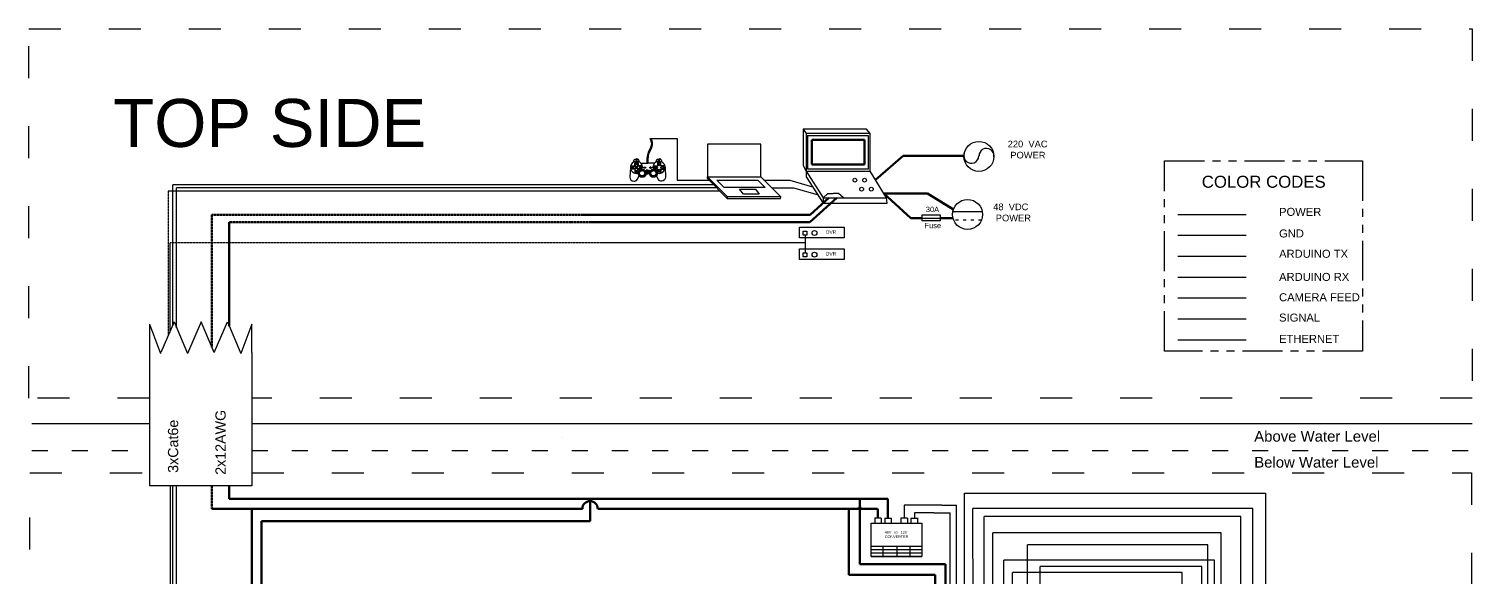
# Model space of a CAD drawing. Header units: inches. Extents: x -323 to 11534, y -531 to 5622.
# Drawn here: x -323 to 5088, y 3565 to 5622 of the extents above; entities that cross this region are included whole.
import ezdxf

# ---------------------------------------------------------------- set-up
doc = ezdxf.new("R2010")
doc.units = ezdxf.units.IN
doc.header["$LTSCALE"] = 5
doc.header["$MEASUREMENT"] = 0
for name, pattern in [('ACAD_ISO02W100', [15, 12, -3]), ('ACAD_ISO03W100', [30, 12, -18]), ('CENTER2', [1.125, 0.75, -0.125, 0.125, -0.125]), ('PHANTOMX2', [5, 2.5, -0.5, 0.5, -0.5, 0.5, -0.5])]:
    doc.linetypes.add(name, pattern=pattern)
for name, color, linetype, lineweight in [('+power', 1, 'Continuous', 53), ('-power', 250, 'Continuous', 140), ('Arduino Rx', 152, 'Continuous', 140), ('Arduino Tx', 30, 'Continuous', 140), ('cad-block.com', 250, 'Continuous', 30), ('Camera feed', 6, 'Continuous', 140), ('Ethernet', 5, 'Continuous', 140), ('Signal', 102, 'Continuous', 140)]:
    doc.layers.add(name, color=color, linetype=linetype, lineweight=lineweight)
doc.layers.add('Layer1', color=7, linetype='Continuous')
doc.styles.get("Standard").update_dxf_attribs({"font": 'arial.ttf'})

# ---------------------------------------------------------------- blocks, each defined once
blk = doc.blocks.new('Sony playstation Controller_top_cad-block.com')
at = {"color": 0}
for points in [[(-2, 44), (-2, 60.9, -0.141067), (10.1, 102.8, 0.287862), (10.1, 145.1, 0.287862)], [(2, 44), (2, 60.9, -0.141067), (13.5, 100.7, 0.287862), (13.5, 147.2, 0.287862)], [(-59.3, 47.6), (-56.9, 55.4, -0.247459), (-54.2, 58.1, -0.097788), (-46.6, 59.6, -0.097788)], [(-54.2, 58.1), (-54.2, 58.8, -0.317161), (-53.3, 60, -0.061618), (-46.6, 60.9, -0.061618)], [(-39.1, 58.1), (-39.1, 58.8, 0.317161), (-39.9, 60, 0.061618), (-46.6, 60.9, 0.061618)], [(-34, 47.6), (-36.4, 55.4, 0.247459), (-39.1, 58.1, 0.097788), (-46.6, 59.6, 0.097788)], [(34, 47.6), (36.4, 55.4, -0.247459), (39.1, 58.1, -0.097788), (46.6, 59.6, -0.097788)], [(39.1, 58.1), (39.1, 58.8, -0.317161), (39.9, 60, -0.061618), (46.6, 60.9, -0.061618)], [(54.2, 58.1), (54.2, 58.8, 0.317161), (53.3, 60, 0.061618), (46.6, 60.9, 0.061618)], [(59.3, 47.6), (56.9, 55.4, 0.247459), (54.2, 58.1, 0.097788), (46.6, 59.6, 0.097788)], [(-71.6, 25.8), (-73.4, -13.9, 0.411445), (-57.8, -31.1, 0.256296), (-43.9, -24.5), (-35.7, -9.4)], [(-53.6, 18.8), (-64.6, 18.8, -0.414214), (-66.6, 20.8), (-66.6, 30.8, -0.414214), (-64.6, 32.8), (-53.6, 32.8)], [(-53.6, 32.8), (-53.6, 43.8, -0.414214), (-51.6, 45.8), (-41.6, 45.8, -0.414214), (-39.6, 43.8), (-39.6, 32.8)], [(-53.6, 18.8), (-53.6, 7.8, 0.414214), (-51.6, 5.8), (-41.6, 5.8, 0.414214), (-39.6, 7.8), (-39.6, 18.8)], [(-39.6, 18.8), (-28.6, 18.8, 0.414214), (-26.6, 20.8), (-26.6, 30.8, 0.414214), (-28.6, 32.8), (-39.6, 32.8)], [(0, 14.6), (-5, 14.6, 0.414214), (-6, 13.6), (-6, 9, 0.414214), (-5, 8), (0, 8)], [(0, 14.6), (5, 14.6, -0.414214), (6, 13.6), (6, 9, -0.414214), (5, 8), (0, 8)], [(39.6, 18.8), (28.6, 18.8, -0.414214), (26.6, 20.8), (26.6, 30.8, -0.414214), (28.6, 32.8), (39.6, 32.8)], [(71.6, 25.8), (73.4, -13.9, -0.411445), (57.8, -31.1, -0.256296), (43.9, -24.5), (35.7, -9.4)], [(53.6, 32.8), (53.6, 43.8, 0.414214), (51.6, 45.8), (41.6, 45.8, 0.414214), (39.6, 43.8), (39.6, 32.8)], [(53.6, 18.8), (53.6, 7.8, -0.414214), (51.6, 5.8), (41.6, 5.8, -0.414214), (39.6, 7.8), (39.6, 18.8)], [(45.9, 13.3), (43.8, 15.4, -1), (44.5, 16.1), (46.6, 14)], [(45.9, 13.3), (43.8, 11.2, 1), (44.5, 10.5), (46.6, 12.6)], [(48, 53.8, 0.110263), (47.6, 55.6, 0.665718), (47.2, 57.4), (45.5, 57.4), (44.9, 57.4), (44.9, 53.8), (45.5, 53.8), (45.5, 55.4), (47, 55.4, -0.116531), (47.4, 53.8), (48, 53.8)], [(47.3, 13.3), (49.4, 15.4, 1), (48.7, 16.1), (46.6, 14)], [(47.3, 13.3), (49.4, 11.2, -1), (48.7, 10.5), (46.6, 12.6)], [(53.6, 18.8), (64.6, 18.8, 0.414214), (66.6, 20.8), (66.6, 30.8, 0.414214), (64.6, 32.8), (53.6, 32.8)]]:
    blk.add_lwpolyline(points, format="xyb", dxfattribs=at)
for points in [[(-61.3, 22.9), (-64.2, 25.8), (-61.3, 28.6)], [(-43.8, 40.5), (-46.6, 43.3), (-49.5, 40.5)], [(-43.8, 11.1), (-46.6, 8.2), (-49.5, 11.1)], [(-46.3, 54.4), (-44.4, 54.4), (-44.4, 53.8), (-46.9, 53.8), (-46.9, 57.4), (-46.3, 57.4)], [(-31.9, 22.9), (-29.1, 25.8), (-31.9, 28.6)], [(31.2, 22.9), (37.1, 22.9), (37.1, 28.7), (31.2, 28.7)]]:
    blk.add_lwpolyline(points, close=True, dxfattribs=at)
for points in [[(-50.6, 23.7), (-52.7, 21.5, -0.198912), (-54.1, 20.9), (-58, 20.9, -0.414214), (-60, 22.9), (-60, 25.8), (-60, 28.6, -0.414214), (-58, 30.6), (-54.1, 30.6, -0.198912), (-52.7, 30), (-50.6, 27.9, -0.414214)], [(-44.5, 29.7), (-42.4, 31.9, 0.198912), (-41.8, 33.3), (-41.8, 37.2, 0.414214), (-43.8, 39.2), (-46.6, 39.2), (-49.5, 39.2, 0.414214), (-51.5, 37.2), (-51.5, 33.3, 0.198912), (-50.9, 31.9), (-48.8, 29.7, 0.414214)], [(-44.5, 21.8), (-42.4, 19.7, -0.198912), (-41.8, 18.3), (-41.8, 14.4, -0.414214), (-43.8, 12.4), (-46.6, 12.4), (-49.5, 12.4, -0.414214), (-51.5, 14.4), (-51.5, 18.3, -0.198912), (-50.9, 19.7), (-48.8, 21.8, -0.414214)], [(-42.7, 23.7), (-40.5, 21.5, 0.198912), (-39.1, 20.9), (-35.2, 20.9, 0.414214), (-33.2, 22.9), (-33.2, 25.8), (-33.2, 28.6, 0.414214), (-35.2, 30.6), (-39.1, 30.6, 0.198912), (-40.5, 30), (-42.7, 27.9, 0.414214)], [(-13, 23), (-15.8, 23, -0.414214), (-16.8, 24), (-16.8, 26.6, -0.414214), (-15.8, 27.6), (-13, 27.6), (-10.2, 27.6, -0.414214), (-9.2, 26.6), (-9.2, 24, -0.414214), (-10.2, 23)], [(0, 9), (-2.8, 9, -0.414214), (-3.8, 10), (-3.8, 12.6, -0.414214), (-2.8, 13.6), (0, 13.6), (2.8, 13.6, -0.414214), (3.8, 12.6), (3.8, 10, -0.414214), (2.8, 9)], [(0, 2.8), (-2.8, 2.8, -0.414214), (-3.8, 3.8), (-3.8, 4.6, -0.414214), (-2.8, 5.6), (0, 5.6), (2.8, 5.6, -0.414214), (3.8, 4.6), (3.8, 3.8, -0.414214), (2.8, 2.8)], [(45.5, 56.8), (47.2, 56.8, -0.597507), (47.2, 56), (45.5, 56)]]:
    blk.add_lwpolyline(points, format="xyb", close=True, dxfattribs=at)
for points in [[(-60, 28.6), (-60, 22.9)], [(-49.5, 39.2), (-43.8, 39.2)], [(-49.5, 12.4), (-43.8, 12.4)], [(-33.2, 28.6), (-33.2, 22.9)], [(-29.2, 44), (0, 44)], [(-6.8, 0), (0, 0)], [(29.2, 44), (0, 44)], [(6.8, 0), (0, 0)], [(9.2, 23.4), (9.2, 27.2)], [(10.6, 28.2), (16.4, 26.2)], [(10.6, 22.4), (16.4, 24.4)], [(46.6, 42.1), (43.3, 36.4)], [(43.3, 36.4), (49.9, 36.4)], [(46.6, 42.1), (49.9, 36.4)]]:
    blk.add_lwpolyline(points, dxfattribs=at)
for centre, radius in [((-23.3, 1.7), 16.6), ((-23.3, 1.7), 12.3), ((-23.3, 1.7), 11), ((23.3, 1.7), 16.6), ((23.3, 1.7), 12.3), ((23.3, 1.7), 11), ((34.1, 25.8), 5.6), ((46.6, 38.3), 5.6), ((46.6, 13.3), 5.6), ((59.1, 25.8), 5.6), ((59.1, 25.8), 3.8)]:
    blk.add_circle(centre, radius, dxfattribs=at)
for centre, radius, start, end in [((-46.6, 26.1), 25, 341.98525, 285.52092), ((10.3, 27.2), 1, 71.73711, 180), ((10.3, 23.4), 1, 180, 288.26289), ((16.1, 25.3), 1, 288.26289, 71.73711), ((46.6, 26.1), 25, 254.47908, 198.01475)]:
    blk.add_arc(centre, radius, start, end, dxfattribs=at)
blk = doc.blocks.new('sony-playstation')
at = {"layer": 'cad-block.com'}
blk.add_blockref('Sony playstation Controller_top_cad-block.com', (399.2, 57.2), dxfattribs=at)

msp = doc.modelspace()

# ---------------------------------------------------------------- linework, layer by layer
at = {"layer": '+power', "linetype": 'Continuous', "lineweight": 60}
for p, q in [((2676.5, 4988.3), (2606.2, 4924.8)), ((2881.9, 5005), (2983.6, 4912.2, 80.3)), ((2606.2, 4924.8), (1750.6, 4924.8)), ((2983.6, 4912.2, 80.3), (3025.3, 4912.2, 59.1)), ((3093.6, 4912.2, 24.4), (3141.6, 4912.2))]:
    msp.add_line(p, q, dxfattribs=at)
at = {"layer": '+power', "linetype": 'CENTER2', "lineweight": 60}
for p, q in [((1750.6, 4924.8), (363.4, 4924.8)), ((363.4, 4924.8), (363.4, 4427.6))]:
    msp.add_line(p, q, dxfattribs=at)
at = {"layer": '+power', "color": 1, "linetype": 'Continuous', "lineweight": 30}
msp.add_line((3983.9, 4926.3), (4240.3, 4926.3), dxfattribs=at)
at = {"layer": '+power', "linetype": 'CENTER2', "lineweight": 50}
msp.add_line((363.4, 3908.5), (363.4, 3821.5), dxfattribs=at)
at = {"layer": '+power', "linetype": 'Continuous', "lineweight": 30}
for p, q in [((3184.6, 3836.3), (3184.6, 3880.9)), ((3184.6, 3880.9), (4313.2, 3880.9)), ((4313.2, 3880.9), (4313.2, 2962.5)), ((3100.1, 3834.8), (2958.3, 3834.8)), ((2958.3, 3834.8), (2958.3, 3787.2)), ((3100.1, 3834.8), (3154.7, 3834.8)), ((3154.7, 3528.7), (3154.7, 3834.8)), ((3184.6, 3252.3), (3184.6, 3836.3)), ((3258.2, 3252.3), (3258.2, 3793.4)), ((4220.3, 3793.4), (3258.2, 3793.4)), ((4220.3, 3628.9), (4220.3, 3793.4)), ((3331.9, 3252.3), (3331.9, 3628.9)), ((3363, 3628.9), (3331.9, 3628.9)), ((4121.9, 3628.9), (3365, 3628.9)), ((4121.9, 2334.5), (4121.9, 3628.9)), ((4220.3, 2624.4), (4220.3, 3628.9))]:
    msp.add_line(p, q, dxfattribs=at)
at = {"layer": '+power', "linetype": 'Continuous', "lineweight": 50}
for p, q in [((513.1, 3821.5), (363.4, 3821.5)), ((513.1, 3493), (513.1, 3821.5)), ((1751.8, 3821.5), (513.1, 3821.5)), ((2162.3, 3821.5), (1809.7, 3821.5)), ((2787.1, 3821.3), (2161.8, 3821.3)), ((2751.3, 3573.5), (2751.3, 3821.3)), ((2858.5, 3821.3), (2797.1, 3821.3)), ((2859.1, 3787.1), (2859.1, 3821.5)), ((3074.3, 3573.5), (2751.3, 3573.5)), ((3074.3, 2582), (3074.3, 3573.5))]:
    msp.add_line(p, q, dxfattribs=at)
for centre, radius in [((1780.7, 3821.5), 28.9), ((2792.1, 3821.3), 5)]:
    msp.add_arc(centre, radius, 0, 180, dxfattribs=at)
at = {"layer": '+power', "linetype": 'Continuous', "lineweight": 30}
msp.add_arc((3364, 3628.9), 1, 0, 180, dxfattribs=at)
at = {"layer": '-power', "linetype": 'Continuous', "lineweight": 60}
for p, q in [((2955.1, 5145.4), (2851.1, 5055.3)), ((3182.1, 5145.4), (2955.1, 5145.4)), ((2705.3, 4988.3), (2604.1, 4897.4)), ((3046, 5005), (2881.9, 5005)), ((3143, 4944.2), (3046, 5005)), ((2604.1, 4897.4), (1779.3, 4897.4))]:
    msp.add_line(p, q, dxfattribs=at)
at = {"layer": '-power', "linetype": 'Continuous', "lineweight": 30}
for p, q in [((2654.4, 4988.3), (2705.3, 4988.3)), ((3025.3, 4912.2, 59.1), (3093.6, 4912.2, 24.4)), ((3983.9, 4847.9), (4240.3, 4847.9)), ((3070.1, 3806.9), (2997.6, 3806.9)), ((2997.6, 3806.9), (2997.6, 3787.1)), ((3130.2, 3423.9), (3130.2, 3806.9)), ((3216.7, 3252.3), (3216.3, 3822.3)), ((4265.4, 3822.3), (3216.3, 3822.3)), ((4265.4, 2930.3), (4265.4, 3822.3)), ((3290.4, 3252.3), (3290.4, 3731.6)), ((4147.2, 3731.6), (3290.4, 3731.6)), ((4147.2, 2592.2), (4147.2, 3731.6)), ((3364, 3252.3), (3364, 3582.3)), ((4000.4, 3582.3), (3364, 3582.3)), ((4000.4, 2302.3), (4000.4, 3582.3))]:
    msp.add_line(p, q, dxfattribs=at)
at = {"layer": '-power', "linetype": 'Continuous', "lineweight": 50}
for p, q in [((428.3, 3908.5), (428.3, 3859.2)), ((1780.7, 3859.2), (428.3, 3859.2)), ((1780.7, 3859.2), (2509.7, 3859.2)), ((1780.7, 3850.4), (1780.7, 3859.2)), ((1780.7, 3850.4), (1780.7, 3775.5)), ((2509.7, 3859.2), (2896.6, 3859.2)), ((2792.1, 3614.4), (2792.1, 3859.2)), ((2896.6, 3859.2), (2896.6, 3787.2)), ((549.4, 3775.5), (549.4, 3525.8)), ((1780.7, 3775.5), (549.4, 3775.5)), ((3113.4, 3614.4), (2792.1, 3614.4)), ((3113.4, 3197.4), (3113.4, 3614.4))]:
    msp.add_line(p, q, dxfattribs=at)
at = {"linetype": 'Continuous', "lineweight": 30}
for p, q in [((2817.1, 5245.7), (2579.7, 5245.7)), ((2579.7, 5245.7), (2590.7, 5229.6)), ((2579.7, 5245.7), (2579.7, 5110.1)), ((2590.7, 5229.6), (2590.7, 5088.1)), ((2831, 5229), (2590.7, 5229)), ((2596.4, 5221.6), (2596.4, 5096.6)), ((2825.2, 5221.3), (2596.4, 5221.3)), ((2612.4, 5221.6), (2612.4, 5221.3)), ((2831, 5229), (2817.1, 5245.7)), ((2825.2, 5096.6), (2825.2, 5221.3)), ((2831, 5088.1), (2831, 5229)), ((2420.9, 5189.6), (2221.2, 5189.6)), ((2221.2, 5189.6), (2221.2, 5066.5)), ((2420.9, 5161.5), (2420.9, 5189.6)), ((2420.9, 5066.4), (2420.9, 5161.5)), ((3182.5, 5145.4), (3182.1, 5145.4)), ((3238.9, 5145.4), (3238.3, 5145.4)), ((2579.7, 5110.1), (2590.7, 5088.1)), ((2590.7, 5088.1), (2831, 5088.1)), ((2590.7, 5088.1), (2654.4, 4988.3)), ((2590.7, 5088.1), (2590.7, 5066.9)), ((2596.4, 5096.6), (2825.2, 5096.6)), ((2892.2, 4988.3), (2831, 5088.1)), ((2221.1, 5060.9), (2221.2, 5066.4)), ((2294.9, 4985.1), (2221.1, 5060.9)), ((2295.6, 4992.1), (2221.2, 5066.4)), ((2221.2, 5066.4), (2420.9, 5066.4)), ((2283, 5027.3), (2255.7, 5054.7)), ((2255.7, 5054.7), (2409.9, 5054.7)), ((2409.6, 5055), (2437.3, 5027.3)), ((2420.9, 5066.4), (2495.4, 4992.1)), ((2590.7, 5066.9), (2654.4, 4967.7)), ((2437.3, 5027.3), (2283, 5027.3)), ((2495.4, 4992.1), (2294.9, 4992.1)), ((2294.9, 4992.1), (2294.9, 4985.1)), ((2294.9, 4985.1), (2494.5, 4985.1)), ((2341.2, 5021), (2400.9, 5021)), ((2356.1, 5002.1), (2341.2, 5021)), ((2415.3, 5002.1), (2356.1, 5002.1)), ((2400.9, 5021), (2415.3, 5002.1)), ((2494.5, 4985.1), (2495.4, 4992.1)), ((2654.4, 4988.3), (2672.4, 5005)), ((2654.4, 4988.3), (2892.2, 4988.3)), ((2654.4, 4988.3), (2654.4, 4967.7)), ((2672.4, 5005), (2692.4, 5005)), ((2712.7, 5005), (2692.7, 5005)), ((2730.7, 4988.3), (2712.7, 5005)), ((2894.7, 4967.7), (2892.2, 4988.3)), ((2654.4, 4967.7), (2894.7, 4967.7)), ((3251.5, 4935.3), (3140.7, 4935.3)), ((129.3, 4514.9), (170.2, 4404.5)), ((129.3, 4514.9), (129.3, 3909.2)), ((221.3, 4522.5), (171.7, 4407.8)), ((221.3, 4522.5), (271.8, 4404.5)), ((322.3, 4522.5), (271.8, 4404.5)), ((371.9, 4407.8), (322.3, 4522.5)), ((371.9, 4407.8), (421.6, 4522.5)), ((421.6, 4522.5), (472.1, 4404.5)), ((513, 4514.9), (472.1, 4404.5)), ((513, 4407.8), (513, 4514.9)), ((1679, 4089.1), (1679, 4088.9)), ((171.7, 3908.5), (129.3, 3908.5)), ((2847.8, 3787.3), (2847.8, 3768.4)), ((2872.4, 3787.1), (2847.8, 3787.1)), ((2872.4, 3787.1), (2872.4, 3768.2)), ((2885.3, 3787.2), (2885.3, 3768.3)), ((2885.3, 3787.2), (2909.9, 3787.2)), ((2909.9, 3787.2), (2909.9, 3768.3)), ((2946.2, 3787.2), (2946.2, 3768.3)), ((2970.7, 3787.2), (2946.2, 3787.2)), ((2970.7, 3787.2), (2970.7, 3768.3)), ((2983.7, 3787.1), (2983.7, 3768.2)), ((2983.7, 3787.1), (3008.2, 3787.1)), ((3008.2, 3787.3), (3008.2, 3768.4)), ((3024.2, 3680), (2834.5, 3680)), ((2878.6, 3680), (2878.6, 3644.1)), ((2930.3, 3680), (2930.3, 3643.4)), ((2979.1, 3680), (2979.1, 3643.4)), ((3024.2, 3667.8), (2834.5, 3667.8)), ((3024.2, 3655.5), (2834.5, 3655.5))]:
    msp.add_line(p, q, dxfattribs=at)
at = {"linetype": 'Continuous', "lineweight": 60}
for p, q in [((2809.2, 5205.2), (2612.4, 5205.2)), ((2612.4, 5205.2), (2612.4, 5112.7)), ((2809.2, 5112.7), (2809.2, 5205.2)), ((2612.4, 5112.7), (2809.2, 5112.7))]:
    msp.add_line(p, q, dxfattribs=at)
at = {"linetype": 'ACAD_ISO03W100', "lineweight": 30, "ltscale": 0.19}
msp.add_line((3247.9, 4904), (3144.3, 4904), dxfattribs=at)
at = {"linetype": 'ACAD_ISO03W100', "lineweight": 30}
for p, q in [((-312.5, 4039.9), (129.3, 4039.9)), ((513, 4039.9), (5078.2, 4039.9))]:
    msp.add_line(p, q, dxfattribs=at)
at = {"linetype": 'ACAD_ISO03W100', "lineweight": 30, "ltscale": 2}
for points in [[(129.3, 4236.7), (-323.2, 4236.7), (-323.2, 5622.1), (5087.6, 5622.1), (5087.6, 4236.7), (513, 4236.7)], [(513, 3956.3), (5085.8, 3956.3), (5085.8, -531.3), (-319, -531.3), (-319, 3956.3), (129.3, 3956.3)]]:
    msp.add_lwpolyline(points, dxfattribs=at)
at = {"linetype": 'Continuous', "lineweight": 30}
for points in [[(3025.3, 4924), (3093.6, 4924), (3093.6, 4901.9), (3025.3, 4901.9)], [(2565.6, 4878.2), (2733.2, 4878.2), (2733.2, 4838.7), (2565.6, 4838.7)], [(2579.8, 4863.5), (2594, 4863.5), (2594, 4848.7), (2579.8, 4848.7)], [(2565.6, 4796.8), (2733.2, 4796.8), (2733.2, 4757.3), (2565.6, 4757.3)], [(2579.8, 4782.1), (2594, 4782.1), (2594, 4767.3), (2579.8, 4767.3)], [(2834.5, 3768.2), (3024.2, 3768.2), (3024.2, 3643.4), (2834.5, 3643.4)], [(2834.5, 3643.4), (3024.2, 3643.4), (3024.2, 3643.4), (2834.5, 3643.4)], [(2834.5, 3643.4), (3024.2, 3643.4), (3024.2, 3643.4), (2834.5, 3643.4)]]:
    msp.add_lwpolyline(points, close=True, dxfattribs=at)
for points in [[(513, 4407.8), (513, 3908.5), (171.7, 3908.5)], [(2834.5, 3768.2), (3024.2, 3768.2)]]:
    msp.add_lwpolyline(points, dxfattribs=at)
for centre, radius in [((3238.6, 5143.7), 56.2), ((2773.7, 5054.5), 7.11), ((2809.9, 5054.5), 7.11), ((2798.9, 5020.9), 7.11), ((2835.1, 5020.9), 7.11), ((3196.1, 4925.8), 56.2), ((2622.2, 4856.5), 9.18), ((2622.2, 4775), 9.18)]:
    msp.add_circle(centre, radius, dxfattribs=at)
for centre, start, end in [((3210.2, 5145.7), 161.6879, 359.354), ((3267, 5145.7), 352.0819, 180.646)]:
    msp.add_arc(centre, 28.1, start, end, dxfattribs=at)
at = {"layer": 'Arduino Rx', "linetype": 'Continuous', "lineweight": 30}
for p, q in [((2244, 5037.3), (216.7, 5037.3)), ((216.7, 5013.4), (216.7, 5037.3)), ((216.7, 4511.9), (216.7, 5013.4)), ((3983.9, 4769.5), (4240.3, 4769.5)), ((216.7, 2825.9), (216.7, 3908.5))]:
    msp.add_line(p, q, dxfattribs=at)
at = {"layer": 'Arduino Rx', "color": 18, "linetype": 'Continuous', "lineweight": 30, "true_color": 0x000000}
for p, q in [((-312.1, 4141.7), (129.3, 4141.7)), ((513, 4141.7), (5087.6, 4141.7))]:
    msp.add_line(p, q, dxfattribs=at)
at = {"layer": 'Arduino Rx', "color": 18, "linetype": 'PHANTOMX2', "lineweight": 30, "ltscale": 12, "true_color": 0x000000}
msp.add_lwpolyline([(3934.8, 5127.5), (4677, 5127.5), (4677, 4413.4), (3934.8, 4413.4)], close=True, dxfattribs=at)
at = {"layer": 'Arduino Tx', "linetype": 'Continuous', "lineweight": 30}
for p, q in [((2255.6, 5025.4), (230.8, 5025.4)), ((230.8, 4500.4), (230.8, 5025.4)), ((3983.9, 4691), (4240.3, 4691)), ((230.8, 2825.9), (230.8, 3908.5))]:
    msp.add_line(p, q, dxfattribs=at)
at = {"layer": 'Camera feed', "linetype": 'CENTER2', "lineweight": 30}
msp.add_line((1819.3, 4819.1), (206, 4819.1), dxfattribs=at)
at = {"layer": 'Camera feed', "linetype": 'Continuous', "lineweight": 30}
for p, q in [((206, 4487.1), (206, 4819.1)), ((2587, 4819.1), (1819.3, 4819.1)), ((2587, 4848.7), (2587, 4782.1)), ((3983.9, 4612.6), (4240.3, 4612.6)), ((206, 3908.5), (206, 2965)), ((3420.5, 2414.7), (3420.5, 3686.3)), ((4096.3, 3686.3), (3420.5, 3686.3)), ((4096.3, 2947.2), (4096.3, 3686.3)), ((3467.8, 2358.9), (3467.8, 3605.9)), ((4074.3, 3605.9), (3467.8, 3605.9)), ((4074.3, 2609.1), (4074.3, 3605.9))]:
    msp.add_line(p, q, dxfattribs=at)
at = {"layer": 'Ethernet', "linetype": 'Continuous', "lineweight": 30}
for p, q in [((2267.4, 5013.4), (199.1, 5013.4)), ((2544.8, 5024.6), (2462.8, 5024.6)), ((2633.8, 4999.7), (2544.8, 5024.6)), ((3983.9, 4455.7), (4240.3, 4455.7))]:
    msp.add_line(p, q, dxfattribs=at)
at = {"layer": 'Ethernet', "linetype": 'CENTER2', "lineweight": 30}
msp.add_line((199.1, 5013.4), (199.1, 4471.2), dxfattribs=at)
at = {"layer": 'Layer1', "linetype": 'CENTER2', "lineweight": 60}
msp.add_line((1779.3, 4897.4), (428.3, 4897.4), dxfattribs=at)
at = {"layer": 'Layer1', "linetype": 'Continuous', "lineweight": 60}
msp.add_line((428.3, 4897.4), (428.3, 4506.9), dxfattribs=at)
at = {"layer": 'Layer1', "linetype": 'Continuous', "lineweight": 30}
msp.add_line((3070.1, 3806.9), (3130.2, 3806.9), dxfattribs=at)
at = {"layer": 'Signal', "linetype": 'Continuous', "lineweight": 30}
for p, q in [((2006.2, 5210.5), (2107.1, 5210.5)), ((2107.1, 5210.5), (2107.1, 5054.8)), ((2107.1, 5054.8), (2227, 5054.8)), ((2432.5, 5054.8), (2530, 5054.8)), ((2530, 5054.8), (2614.4, 5029.9)), ((3983.9, 4534.2), (4240.3, 4534.2))]:
    msp.add_line(p, q, dxfattribs=at)

# ---------------------------------------------------------------- block references
at = {"linetype": 'Continuous', "lineweight": 30, "xscale": 0.9090148137471121, "yscale": 0.9090148137471121, "zscale": 0.9090148137471121}
msp.add_blockref('sony-playstation', (1634.2, 5026.7), dxfattribs=at)

# ---------------------------------------------------------------- texts
at = {"layer": '-power', "color": 1, "linetype": 'CENTER2', "lineweight": 30, "char_height": 30, "attachment_point": 1}
for s, width, insert in [('{\\C256;\\c0;POWER}', 173.335, (4363.9, 4950.6)), ('{\\C256;\\c0;GND}', 173.335, (4363.9, 4869.6)), ('{\\C256;\\c0;ARDUINO TX}', 273.144, (4363.9, 4793.4)), ('{\\C256;\\c0;ARDUINO RX}', 291.932, (4363.9, 4706.6)), ('{\\C256;\\c0;CAMERA FEED}', 300.151, (4363.9, 4630.3)), ('{\\C256;\\c0;SIGNAL}', 173.335, (4363.9, 4554)), ('{\\C256;\\c0;ETHERNET}', 173.335, (4363.9, 4474.2))]:
    msp.add_mtext_dynamic_manual_height_columns(s, width=width, gutter_width=1, heights=[0], dxfattribs=dict(at, insert=insert))
at = {"linetype": 'Continuous', "lineweight": 30}
for s, width, gutter_width, insert, char_height, attachment_point in [('220  VAC \\P POWER', 171.943, 8.03, (3346.5, 5202.6), 25, 1), ('30A', 54.069, 8.03, (3039.5, 4954.8), 20.07, 1), ('48  VDC \\P POWER', 139.142, 8.03, (3292.1, 4966.8), 25, 1), ('Fuse', 23.089, 8.03, (3034.4, 4894.4), 20.07, 1), ('DVR', 111.711, 13.1, (2703.6, 4859.8), 13.09, 6), ('DVR', 111.711, 13.1, (2703.6, 4778.4), 13.09, 6), ('48V   to   12V\\P CONVERTER', 101.993, 5, (2927.8, 3725.1), 10, 5)]:
    msp.add_mtext_dynamic_manual_height_columns(s, width=width, gutter_width=gutter_width, heights=[0], dxfattribs=dict(at, insert=insert, char_height=char_height, attachment_point=attachment_point))
at = {"linetype": 'Continuous', "lineweight": 30, "char_height": 38.29, "attachment_point": 1, "rotation": 90}
for s, width, insert in [('2x12AWG', 52.61, (376.3, 3949.2)), ('3xCat6e', 45.303, (198.3, 3956.7))]:
    msp.add_mtext_dynamic_manual_height_columns(s, width=width, gutter_width=7.66, heights=[0], dxfattribs=dict(at, insert=insert))
at = {"linetype": 'ACAD_ISO03W100', "lineweight": 30, "char_height": 40, "attachment_point": 1}
for s, width, insert in [('Above Water Level', 499.345, (4270.7, 4113.7)), ('Below Water Level', 481.219, (4270.7, 4016.3))]:
    msp.add_mtext_dynamic_manual_height_columns(s, width=width, gutter_width=1, heights=[0], dxfattribs=dict(at, insert=insert))
at = {"layer": 'Arduino Rx', "linetype": 'ACAD_ISO02W100', "lineweight": 30, "insert": (4306.4, 5048.2), "char_height": 45, "attachment_point": 5}
msp.add_mtext_dynamic_manual_height_columns('{\\C256;\\c0;COLOR CODES}', width=518.77, gutter_width=1, heights=[0], dxfattribs=at)
at = {"layer": 'Camera feed', "linetype": 'Continuous', "lineweight": 30, "insert": (-6.7, 5359.1), "char_height": 180, "attachment_point": 1}
msp.add_mtext_dynamic_manual_height_columns('{\\C256;\\c0;TOP SIDE}', width=1489.247, gutter_width=1, heights=[0], dxfattribs=at)

doc.saveas('drawing.dxf')
